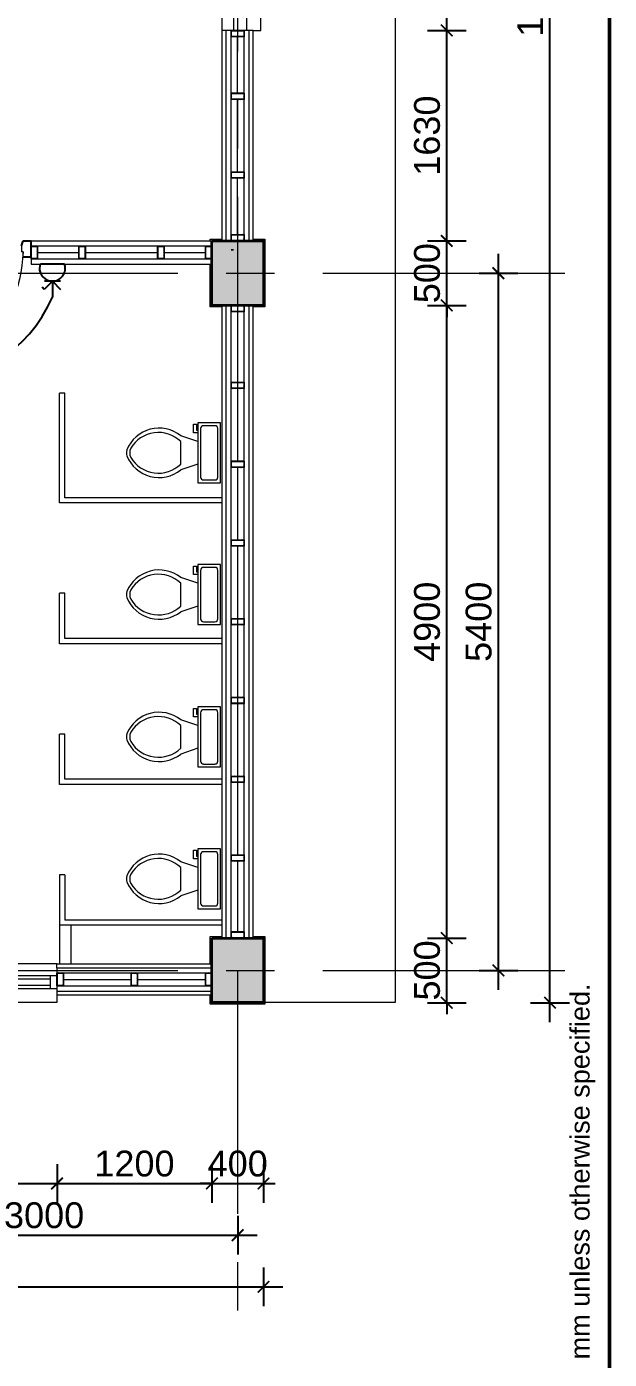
# Model space of a CAD drawing. Header units: inches. Extents: x 527934 to 2134587, y -408734 to 227304.
# Drawn here: x 1431427 to 1435942, y -162917 to -152596 of the extents above; entities that cross this region are included whole.
import ezdxf

# ---------------------------------------------------------------- set-up
doc = ezdxf.new("R2010")
doc.units = ezdxf.units.IN
doc.header["$MEASUREMENT"] = 0
doc.linetypes.add('CENTER', pattern=[2, 1.25, -0.25, 0.25, -0.25])
for name, color, linetype, lineweight in [('2 POWER TEL COMP', 3, 'Continuous', 25), ('6 LIGHT PT WIRING', 3, 'Continuous', 25), ('centre line', 1, 'CENTER', 9), ('dim', 253, 'Continuous', 9), ('door', 77, 'Continuous', 13), ('furniture', 253, 'Continuous', 5), ('hatch', 250, 'Continuous', 5), ('hatch - general', 252, 'Continuous', 5), ('hatch 2', 251, 'Continuous', 5), ('metal', 40, 'Continuous', 18), ('partition wall', 5, 'Continuous', 20), ('partition wall-brick', 40, 'Continuous', 20), ('plaster line', 253, 'Continuous', 5), ('plinth', 5, 'Continuous', 9), ('sill', 253, 'Continuous', 13), ('TITLE THICK', 7, 'Continuous', 50), ('TITLE THIN', 7, 'Continuous', 25), ('wall - brick', 30, 'Continuous', 35), ('window', 1, 'Continuous', 15)]:
    doc.layers.add(name, color=color, linetype=linetype, lineweight=lineweight)
doc.styles.add('ATTR', font='romans.shx', dxfattribs={"width": 0.8, "height": 1.2})
doc.styles.get("Standard").update_dxf_attribs({"font": 'arial.ttf'})
doc.styles.add('style1', font='arial.ttf')
doc.linetypes.add('BATTING', pattern='A,0.0001,-0.1,[134,ltypeshp.shx,S=0.1,R=0,X=-0.1,Y=0],-0.2,[134,ltypeshp.shx,S=0.1,R=180,X=0.1,Y=0],-0.1', length=0.4001)
doc.dimstyles.new('dim 100', dxfattribs={"dimtxt": 200, "dimasz": 90, "dimexe": 150, "dimexo": 150, "dimgap": 50, "dimtad": 1, "dimdec": 0, "dimzin": 0, "dimdsep": 46, "dimtxsty": 'Standard', "dimblk": 'ARCHTICK', "dimcen": 100, "dimdle": 150, "dimazin": 0, "dimtfac": 1, "dimtdec": 0, "dimtix": 1, "dimtmove": 2, "dimatfit": 3, "dimfxl": 150, "dimfxlon": 1, "dimtolj": 1, "dimtzin": 0, "dimarcsym": 0})

# ---------------------------------------------------------------- blocks, each defined once
blk = doc.blocks.new('Tank Toilet 3 PV')
for p, q in [((9.5, -6), (9.5, -2)), ((-10, -8.5), (-8, -8.5)), ((-10, -9.5), (-10, -8.5)), ((-8, -8.5), (-8, -8)), ((-7, -8), (-7, -9.5)), ((-4, -8), (-6, -14)), ((4, -8), (6, -14)), ((-7, -9.5), (-10, -9.5)), ((4, -14), (-4, -14))]:
    blk.add_line(p, q)
blk.add_lwpolyline([(10.5, -8), (10.5, 0), (-10.5, 0), (-10.5, -8)], close=True)
for points in [[(-9.5, -2), (-9.5, -6)], [(8.5, -1), (-8.5, -1)], [(-8.5, -7), (8.5, -7)]]:
    blk.add_lwpolyline(points)
for centre, radius, start, end in [((-8.62, -1.88), 0.884, 81.8699, 188.1301), ((8.62, -1.88), 0.884, 351.8699, 98.1301), ((-8.62, -6.12), 0.884, 171.8699, 278.1301), ((8.62, -6.12), 0.884, 261.8699, 8.1301), ((3.52, -21.58), 12.17, 141.4691, 247.9714), ((4.2, -21.82), 11.33, 136.3677, 238.9468), ((-3.52, -21.58), 12.17, 292.0284, 38.5307), ((-4.2, -21.82), 11.33, 301.053, 43.6321), ((0, -27.88), 4, 245.7318, 294.2682), ((0, -29), 4, 254.8605, 285.1395)]:
    blk.add_arc(centre, radius, start, end)
at = {"style": 'ATTR', "width": 0.8, "flags": 9}
blk.add_attdef('ESTCODE', (0, 0), '', height=0.000000846, dxfattribs=at)
blk = doc.blocks.new('_ArchTick')
at = {"color": 0, "linetype": 'ByBlock', "const_width": 0.15}
blk.add_lwpolyline([(-0.5, -0.5), (0.5, 0.5)], dxfattribs=at)
blk = doc.blocks.new('*D2975')
at = {"layer": 'Defpoints', "color": 0, "ltscale": 400}
for p in [(1401862, -160155), (1433262, -160155), (1433262, -162355)]:
    blk.add_point(p, dxfattribs=at)
at = {"layer": 'dim', "color": 0, "lineweight": -2, "ltscale": 400}
for p, q in [((1401862, -162205), (1401862, -162505)), ((1433262, -162205), (1433262, -162505)), ((1401712, -162355), (1433412, -162355))]:
    blk.add_line(p, q, dxfattribs=at)
at = {"layer": 'dim', "color": 0, "lineweight": -2, "ltscale": 400, "xscale": 90, "yscale": 90, "zscale": 90, "rotation": 180}
blk.add_blockref('_ArchTick', (1401862, -162355), dxfattribs=at)
at = {"layer": 'dim', "color": 0, "lineweight": -2, "ltscale": 400, "xscale": 90, "yscale": 90, "zscale": 90}
blk.add_blockref('_ArchTick', (1433262, -162355), dxfattribs=at)
at = {"layer": 'dim', "color": 0, "ltscale": 400, "insert": (1417562, -162202), "char_height": 200, "attachment_point": 5}
blk.add_mtext('\\A1;31400', dxfattribs=at)
blk = doc.blocks.new('*D2984')
at = {"layer": 'Defpoints', "color": 0, "ltscale": 400}
for p in [(1430062, -160155), (1433062, -160155), (1433062, -161955)]:
    blk.add_point(p, dxfattribs=at)
at = {"layer": 'dim', "color": 0, "lineweight": -2, "ltscale": 400}
for p, q in [((1430062, -161805), (1430062, -162105)), ((1433062, -161805), (1433062, -162105)), ((1429912, -161955), (1433212, -161955))]:
    blk.add_line(p, q, dxfattribs=at)
at = {"layer": 'dim', "color": 0, "lineweight": -2, "ltscale": 400, "xscale": 90, "yscale": 90, "zscale": 90, "rotation": 180}
blk.add_blockref('_ArchTick', (1430062, -161955), dxfattribs=at)
at = {"layer": 'dim', "color": 0, "lineweight": -2, "ltscale": 400, "xscale": 90, "yscale": 90, "zscale": 90}
blk.add_blockref('_ArchTick', (1433062, -161955), dxfattribs=at)
at = {"layer": 'dim', "color": 0, "ltscale": 400, "insert": (1431562, -161802), "char_height": 200, "attachment_point": 5}
blk.add_mtext('\\A1;3000', dxfattribs=at)
blk = doc.blocks.new('*D3005')
at = {"layer": 'Defpoints', "color": 0, "ltscale": 400}
for p in [(1432862, -160155), (1433262, -160155), (1433262, -161555)]:
    blk.add_point(p, dxfattribs=at)
at = {"layer": 'dim', "color": 0, "lineweight": -2, "ltscale": 400}
for p, q in [((1432862, -161405), (1432862, -161705)), ((1433262, -161405), (1433262, -161705)), ((1432862, -161555), (1432772, -161555)), ((1432862, -161555), (1433262, -161555)), ((1433262, -161555), (1433352, -161555))]:
    blk.add_line(p, q, dxfattribs=at)
at = {"layer": 'dim', "color": 0, "lineweight": -2, "ltscale": 400, "xscale": 90, "yscale": 90, "zscale": 90}
blk.add_blockref('_ArchTick', (1432862, -161555), dxfattribs=at)
at = {"layer": 'dim', "color": 0, "lineweight": -2, "ltscale": 400, "xscale": 90, "yscale": 90, "zscale": 90, "rotation": 180}
blk.add_blockref('_ArchTick', (1433262, -161555), dxfattribs=at)
at = {"layer": 'dim', "color": 0, "ltscale": 400, "insert": (1433062, -161402), "char_height": 200, "attachment_point": 5}
blk.add_mtext('\\A1;400', dxfattribs=at)
blk = doc.blocks.new('*D2318')
at = {"layer": 'Defpoints', "color": 0, "ltscale": 400}
for p in [(1433262, -144415), (1435482, -144415), (1433262, -160155)]:
    blk.add_point(p, dxfattribs=at)
at = {"layer": 'dim', "color": 0, "lineweight": -2, "ltscale": 400}
for p, q in [((1435482, -160305), (1435482, -144265)), ((1435332, -144415), (1435632, -144415)), ((1435332, -160155), (1435632, -160155))]:
    blk.add_line(p, q, dxfattribs=at)
at = {"layer": 'dim', "color": 0, "lineweight": -2, "ltscale": 400, "xscale": 90, "yscale": 90, "zscale": 90}
for p, rotation in [((1435482, -144415), 90), ((1435482, -160155), 270)]:
    blk.add_blockref('_ArchTick', p, dxfattribs=dict(at, rotation=rotation))
at = {"layer": 'dim', "color": 0, "ltscale": 400, "insert": (1435330, -152285), "char_height": 200, "attachment_point": 5, "rotation": 90}
blk.add_mtext('\\A1;15740', dxfattribs=at)
blk = doc.blocks.new('*D3029')
at = {"layer": 'Defpoints', "color": 0, "ltscale": 400}
for p in [(1433262, -154505), (1435082, -154505), (1433262, -159905)]:
    blk.add_point(p, dxfattribs=at)
at = {"layer": 'dim', "color": 0, "lineweight": -2, "ltscale": 400}
for p, q in [((1435082, -160055), (1435082, -154355)), ((1434932, -154505), (1435232, -154505)), ((1434932, -159905), (1435232, -159905))]:
    blk.add_line(p, q, dxfattribs=at)
at = {"layer": 'dim', "color": 0, "lineweight": -2, "ltscale": 400, "xscale": 90, "yscale": 90, "zscale": 90}
for p, rotation in [((1435082, -154505), 90), ((1435082, -159905), 270)]:
    blk.add_blockref('_ArchTick', p, dxfattribs=dict(at, rotation=rotation))
at = {"layer": 'dim', "color": 0, "ltscale": 400, "insert": (1434930, -157205), "char_height": 200, "attachment_point": 5, "rotation": 90}
blk.add_mtext('\\A1;5400', dxfattribs=at)
blk = doc.blocks.new('*D3031')
at = {"layer": 'Defpoints', "color": 0, "ltscale": 400}
for p in [(1433262, -159655), (1434682, -159655), (1433262, -160155)]:
    blk.add_point(p, dxfattribs=at)
at = {"layer": 'dim', "color": 0, "lineweight": -2, "ltscale": 400}
for p, q in [((1434532, -159655), (1434832, -159655)), ((1434682, -159655), (1434682, -159565)), ((1434682, -160155), (1434682, -159655)), ((1434532, -160155), (1434832, -160155)), ((1434682, -160155), (1434682, -160245))]:
    blk.add_line(p, q, dxfattribs=at)
at = {"layer": 'dim', "color": 0, "lineweight": -2, "ltscale": 400, "xscale": 90, "yscale": 90, "zscale": 90}
for p, rotation in [((1434682, -159655), 270), ((1434682, -160155), 90)]:
    blk.add_blockref('_ArchTick', p, dxfattribs=dict(at, rotation=rotation))
at = {"layer": 'dim', "color": 0, "ltscale": 400, "insert": (1434530, -159905), "char_height": 200, "attachment_point": 5, "rotation": 90}
blk.add_mtext('\\A1;500', dxfattribs=at)
blk = doc.blocks.new('*D3032')
at = {"layer": 'Defpoints', "color": 0, "ltscale": 400}
for p in [(1433262, -154755), (1434682, -154755), (1433262, -159655)]:
    blk.add_point(p, dxfattribs=at)
at = {"layer": 'dim', "color": 0, "lineweight": -2, "ltscale": 400}
for p, q in [((1434682, -159805), (1434682, -154605)), ((1434532, -154755), (1434832, -154755)), ((1434532, -159655), (1434832, -159655))]:
    blk.add_line(p, q, dxfattribs=at)
at = {"layer": 'dim', "color": 0, "lineweight": -2, "ltscale": 400, "xscale": 90, "yscale": 90, "zscale": 90}
for p, rotation in [((1434682, -154755), 90), ((1434682, -159655), 270)]:
    blk.add_blockref('_ArchTick', p, dxfattribs=dict(at, rotation=rotation))
at = {"layer": 'dim', "color": 0, "ltscale": 400, "insert": (1434530, -157205), "char_height": 200, "attachment_point": 5, "rotation": 90}
blk.add_mtext('\\A1;4900', dxfattribs=at)
blk = doc.blocks.new('*D3033')
at = {"layer": 'Defpoints', "color": 0, "ltscale": 400}
for p in [(1433262, -154255), (1434682, -154255), (1433262, -154755)]:
    blk.add_point(p, dxfattribs=at)
at = {"layer": 'dim', "color": 0, "lineweight": -2, "ltscale": 400}
for p, q in [((1434682, -154255), (1434682, -154165)), ((1434532, -154255), (1434832, -154255)), ((1434682, -154755), (1434682, -154255)), ((1434532, -154755), (1434832, -154755)), ((1434682, -154755), (1434682, -154845))]:
    blk.add_line(p, q, dxfattribs=at)
at = {"layer": 'dim', "color": 0, "lineweight": -2, "ltscale": 400, "xscale": 90, "yscale": 90, "zscale": 90}
for p, rotation in [((1434682, -154255), 270), ((1434682, -154755), 90)]:
    blk.add_blockref('_ArchTick', p, dxfattribs=dict(at, rotation=rotation))
at = {"layer": 'dim', "color": 0, "ltscale": 400, "insert": (1434530, -154505), "char_height": 200, "attachment_point": 5, "rotation": 90}
blk.add_mtext('\\A1;500', dxfattribs=at)
blk = doc.blocks.new('*D3034')
at = {"layer": 'Defpoints', "color": 0, "ltscale": 400}
for p in [(1433182, -152625), (1434682, -152625), (1433262, -154255)]:
    blk.add_point(p, dxfattribs=at)
at = {"layer": 'dim', "color": 0, "lineweight": -2, "ltscale": 400}
for p, q in [((1434682, -154405), (1434682, -152475)), ((1434532, -152625), (1434832, -152625)), ((1434532, -154255), (1434832, -154255))]:
    blk.add_line(p, q, dxfattribs=at)
at = {"layer": 'dim', "color": 0, "lineweight": -2, "ltscale": 400, "xscale": 90, "yscale": 90, "zscale": 90}
for p, rotation in [((1434682, -152625), 90), ((1434682, -154255), 270)]:
    blk.add_blockref('_ArchTick', p, dxfattribs=dict(at, rotation=rotation))
at = {"layer": 'dim', "color": 0, "ltscale": 400, "insert": (1434530, -153440), "char_height": 200, "attachment_point": 5, "rotation": 90}
blk.add_mtext('\\A1;1630', dxfattribs=at)
blk = doc.blocks.new('*D3035')
at = {"layer": 'Defpoints', "color": 0, "ltscale": 400}
for p in [(1433262, -150315), (1434682, -150315), (1433182, -152625)]:
    blk.add_point(p, dxfattribs=at)
at = {"layer": 'dim', "color": 0, "lineweight": -2, "ltscale": 400}
for p, q in [((1434682, -152775), (1434682, -150165)), ((1434532, -150315), (1434832, -150315)), ((1434532, -152625), (1434832, -152625))]:
    blk.add_line(p, q, dxfattribs=at)
at = {"layer": 'dim', "color": 0, "lineweight": -2, "ltscale": 400, "xscale": 90, "yscale": 90, "zscale": 90}
for p, rotation in [((1434682, -150315), 90), ((1434682, -152625), 270)]:
    blk.add_blockref('_ArchTick', p, dxfattribs=dict(at, rotation=rotation))
at = {"layer": 'dim', "color": 0, "ltscale": 400, "insert": (1434530, -151470), "char_height": 200, "attachment_point": 5, "rotation": 90}
blk.add_mtext('\\A1;2310', dxfattribs=at)
blk = doc.blocks.new('door 1')
at = {"layer": 'door', "lineweight": 25}
for p, q in [((1761262.3, -142071.5), (1761366.5, -142071.5)), ((1761262.3, -142124), (1761262.3, -142071.5)), ((1761366.5, -142124), (1761366.5, -142071.5)), ((1761333.2, -142134), (1761366.5, -142124)), ((1761262.3, -143019), (1761262.3, -143071.5)), ((1761295.7, -142989.8), (1761295.7, -143019)), ((1761333.2, -143009), (1761366.5, -143019)), ((1761366.5, -143019), (1761366.5, -143071.5)), ((1761262.3, -143071.5), (1761366.5, -143071.5))]:
    blk.add_line(p, q, dxfattribs=at)
at = {"layer": 'door'}
for p, q in [((1761262.3, -142124), (1761295.7, -142124)), ((1761295.7, -142124), (1761295.7, -142134)), ((1761333.2, -142134), (1761295.7, -142134)), ((1761295.7, -143019), (1760434.6, -143019)), ((1761295.7, -142989.8), (1760434.8, -142989.8)), ((1761333.2, -143009), (1761295.7, -143009))]:
    blk.add_line(p, q, dxfattribs=at)
blk.add_arc((1761319.9, -143009), 885.3, 91.56718, 180.64961, dxfattribs=at)
blk = doc.blocks.new('2X4')
at = {"layer": 'hatch 2'}
h = blk.add_hatch(dxfattribs=at)
h.set_pattern_fill('ANSI31', color=256, scale=20)
h.set_pattern_definition([(45, (0, 0), (-1.767766953, 1.767766953), [])])
h.paths.add_polyline_path([(5938822, -146997), (5938776, -146997, 0.414214), (5938774, -146999), (5938774, -147047), (5938777, -147047), (5938777, -147000), (5938821, -147000), (5938821, -147047), (5938824, -147047), (5938824, -146999, 0.414214)])
h.paths.add_polyline_path([(5938777, -147047), (5938774, -147047), (5938774, -147095, 0.414214), (5938776, -147097), (5938822, -147097, 0.414218), (5938824, -147095), (5938824, -147047), (5938821, -147047), (5938821, -147094), (5938777, -147094)])
at = {"layer": 'metal'}
blk.add_lwpolyline([(5938776, -147097), (5938822, -147097, 0.414214), (5938824, -147095), (5938824, -146999, 0.414214), (5938822, -146997), (5938776, -146997, 0.414214), (5938774, -146999), (5938774, -147095, 0.414214)], format="xyb", close=True, dxfattribs=at)
blk.add_lwpolyline([(5938777, -147094), (5938821, -147094), (5938821, -147000), (5938777, -147000)], close=True, dxfattribs=at)
blk = doc.blocks.new('*D3092')
at = {"layer": 'Defpoints', "color": 0, "ltscale": 400}
for p in [(1430262, -160155), (1431662, -160155), (1431662, -161555)]:
    blk.add_point(p, dxfattribs=at)
at = {"layer": 'dim', "color": 0, "lineweight": -2, "ltscale": 400}
for p, q in [((1430262, -161405), (1430262, -161705)), ((1431662, -161405), (1431662, -161705)), ((1430112, -161555), (1431812, -161555))]:
    blk.add_line(p, q, dxfattribs=at)
at = {"layer": 'dim', "color": 0, "lineweight": -2, "ltscale": 400, "xscale": 90, "yscale": 90, "zscale": 90, "rotation": 180}
blk.add_blockref('_ArchTick', (1430262, -161555), dxfattribs=at)
at = {"layer": 'dim', "color": 0, "lineweight": -2, "ltscale": 400, "xscale": 90, "yscale": 90, "zscale": 90}
blk.add_blockref('_ArchTick', (1431662, -161555), dxfattribs=at)
at = {"layer": 'dim', "color": 0, "ltscale": 400, "insert": (1430962, -161402), "char_height": 200, "attachment_point": 5}
blk.add_mtext('\\A1;1400', dxfattribs=at)
blk = doc.blocks.new('*D3093')
at = {"layer": 'Defpoints', "color": 0, "ltscale": 400}
for p in [(1431662, -160155), (1432862, -160155), (1432862, -161555)]:
    blk.add_point(p, dxfattribs=at)
at = {"layer": 'dim', "color": 0, "lineweight": -2, "ltscale": 400}
for p, q in [((1431662, -161405), (1431662, -161705)), ((1432862, -161405), (1432862, -161705)), ((1431512, -161555), (1433012, -161555))]:
    blk.add_line(p, q, dxfattribs=at)
at = {"layer": 'dim', "color": 0, "lineweight": -2, "ltscale": 400, "xscale": 90, "yscale": 90, "zscale": 90, "rotation": 180}
blk.add_blockref('_ArchTick', (1431662, -161555), dxfattribs=at)
at = {"layer": 'dim', "color": 0, "lineweight": -2, "ltscale": 400, "xscale": 90, "yscale": 90, "zscale": 90}
blk.add_blockref('_ArchTick', (1432862, -161555), dxfattribs=at)
at = {"layer": 'dim', "color": 0, "ltscale": 400, "insert": (1432262, -161402), "char_height": 200, "attachment_point": 5}
blk.add_mtext('\\A1;1200', dxfattribs=at)
blk = doc.blocks.new('15 amp socket')
at = {"color": 3, "lineweight": 25}
for p, q in [((593022, 179162), (593022, 179286)), ((593022, 179162), (592958, 179225)), ((593022, 179162), (593085, 179225)), ((593085, 179225), (593102, 179208)), ((592960, 179162), (593084, 179162)), ((592928, 179029), (593115, 179029))]:
    blk.add_line(p, q, dxfattribs=at)
blk.add_arc((593022, 179062), 99.5, 340.3538, 199.6462, dxfattribs=at)

msp = doc.modelspace()

# ---------------------------------------------------------------- hatches: boundary and pattern name
at = {"layer": 'hatch - general'}
h = msp.add_hatch(dxfattribs=at)
h.set_pattern_fill('AR-CONC', color=256, scale=15)
h.set_pattern_definition([(50, (-719819.97, -60048.64), (107.5890274, -9.4128202), [11.25, -123.75]), (355, (-719819.97, -60048.64), (-20.8127, 112.82882), [9, -99]), (100.4514445, (-719811, -60049.42), (86.776327, 103.4159986), [9.561029, -105.171317]), (46.1842, (-719819.97, -60018.64), (160.0862, -24.827892), [16.875, -185.625]), (96.6356355, (-719806.63, -60020.7), (140.199292, 146.11779), [14.341551, -157.757064]), (351.184164, (-719819.97, -60018.64), (140.199292, 146.11779), [13.5, -148.5]), (21, (-719804.97, -60026.14), (89.5360578, -60.3928336), [11.25, -123.75]), (326, (-719804.97, -60026.14), (36.4973, 108.772507), [9, -99]), (71.451445, (-719797.5, -60031.17), (126.0333565, 48.379673), [9.5610285, -105.171317]), (37.5, (-719819.966, -60048.636), (1.8239783, 49.9340781), [0, -97.8, 0, -100.5, 0, -99.375]), (7.5, (-719819.966, -60048.636), (39.4604306, 59.1617568), [0, -57.3, 0, -95.55, 0, -37.875]), (327.5, (-719853.416, -60048.636), (80.0733654, -3.38323076), [0, -37.5, 0, -117, 0, -155.25]), (317.5, (-719868.416, -60048.636), (87.4779254, 15.0157473), [0, -48.75, 0, -77.7, 0, -110.25])])
h.paths.add_polyline_path([(1402061.7, -159654.6), (1401861.7, -159654.6), (1401861.7, -159904.6), (1402061.7, -159904.6)])
h.paths.add_polyline_path([(1402261.7, -159654.6), (1402061.7, -159654.6), (1402061.7, -159904.6), (1402261.7, -159904.6)])
h.paths.add_polyline_path([(1402261.7, -159904.6), (1402061.7, -159904.6), (1402061.7, -160154.6), (1402261.7, -160154.6)])
h.paths.add_polyline_path([(1402061.7, -159904.6), (1401861.7, -159904.6), (1401861.7, -160154.6), (1402061.7, -160154.6)])
h.paths.add_polyline_path([(1405061.7, -159654.6), (1404861.7, -159654.6), (1404861.7, -159904.6), (1405061.7, -159904.6)])
h.paths.add_polyline_path([(1405261.7, -159654.6), (1405061.7, -159654.6), (1405061.7, -159904.6), (1405261.7, -159904.6)])
h.paths.add_polyline_path([(1405261.7, -159904.6), (1405061.7, -159904.6), (1405061.7, -160154.6), (1405261.7, -160154.6)])
h.paths.add_polyline_path([(1405061.7, -159904.6), (1404861.7, -159904.6), (1404861.7, -160154.6), (1405061.7, -160154.6)])
h.paths.add_polyline_path([(1408061.7, -159654.6), (1407861.7, -159654.6), (1407861.7, -159904.6), (1408061.7, -159904.6)])
h.paths.add_polyline_path([(1408261.7, -159654.6), (1408061.7, -159654.6), (1408061.7, -159904.6), (1408261.7, -159904.6)])
h.paths.add_polyline_path([(1408261.7, -159904.6), (1408061.7, -159904.6), (1408061.7, -160154.6), (1408261.7, -160154.6)])
h.paths.add_polyline_path([(1408061.7, -159904.6), (1407861.7, -159904.6), (1407861.7, -160154.6), (1408061.7, -160154.6)])
h.paths.add_polyline_path([(1411061.7, -159904.6), (1410861.7, -159904.6), (1410861.7, -160154.6), (1411061.7, -160154.6)])
h.paths.add_polyline_path([(1411261.7, -159904.6), (1411061.7, -159904.6), (1411061.7, -160154.6), (1411261.7, -160154.6)])
h.paths.add_polyline_path([(1411261.7, -159654.6), (1411061.7, -159654.6), (1411061.7, -159904.6), (1411261.7, -159904.6)])
h.paths.add_polyline_path([(1411061.7, -159654.6), (1410861.7, -159654.6), (1410861.7, -159904.6), (1411061.7, -159904.6)])
h.paths.add_polyline_path([(1414261.7, -159904.6), (1414061.7, -159904.6), (1414061.7, -160154.6), (1414261.7, -160154.6)])
h.paths.add_polyline_path([(1414061.7, -159904.6), (1413861.7, -159904.6), (1413861.7, -160154.6), (1414061.7, -160154.6)])
h.paths.add_polyline_path([(1414261.7, -159654.6), (1414061.7, -159654.6), (1414061.7, -159904.6), (1414261.7, -159904.6)])
h.paths.add_polyline_path([(1414061.7, -159654.6), (1413861.7, -159654.6), (1413861.7, -159904.6), (1414061.7, -159904.6)])
h.paths.add_polyline_path([(1417261.7, -159904.6), (1417061.7, -159904.6), (1417061.7, -160154.6), (1417261.7, -160154.6)])
h.paths.add_polyline_path([(1417261.7, -159654.6), (1417061.7, -159654.6), (1417061.7, -159904.6), (1417261.7, -159904.6)])
h.paths.add_polyline_path([(1417061.7, -159654.6), (1416861.7, -159654.6), (1416861.7, -159904.6), (1417061.7, -159904.6)])
h.paths.add_polyline_path([(1417061.7, -159904.6), (1416861.7, -159904.6), (1416861.7, -160154.6), (1417061.7, -160154.6)])
h.paths.add_polyline_path([(1420061.7, -159904.6), (1419861.7, -159904.6), (1419861.7, -160154.6), (1420061.7, -160154.6)])
h.paths.add_polyline_path([(1420061.7, -159654.6), (1419861.7, -159654.6), (1419861.7, -159904.6), (1420061.7, -159904.6)])
h.paths.add_polyline_path([(1420261.7, -159654.6), (1420061.7, -159654.6), (1420061.7, -159904.6), (1420261.7, -159904.6)])
h.paths.add_polyline_path([(1420261.7, -159904.6), (1420061.7, -159904.6), (1420061.7, -160154.6), (1420261.7, -160154.6)])
h.paths.add_polyline_path([(1423061.7, -159654.6), (1422861.7, -159654.6), (1422861.7, -159904.6), (1423061.7, -159904.6)])
h.paths.add_polyline_path([(1423261.7, -159654.6), (1423061.7, -159654.6), (1423061.7, -159904.6), (1423261.7, -159904.6)])
h.paths.add_polyline_path([(1423261.7, -159904.6), (1423061.7, -159904.6), (1423061.7, -160154.6), (1423261.7, -160154.6)])
h.paths.add_polyline_path([(1423061.7, -159904.6), (1422861.7, -159904.6), (1422861.7, -160154.6), (1423061.7, -160154.6)])
h.paths.add_polyline_path([(1427261.7, -159904.6), (1427061.7, -159904.6), (1427061.7, -160154.6), (1427261.7, -160154.6)])
h.paths.add_polyline_path([(1427261.7, -159654.6), (1427061.7, -159654.6), (1427061.7, -159904.6), (1427261.7, -159904.6)])
h.paths.add_polyline_path([(1427061.7, -159654.6), (1426861.7, -159654.6), (1426861.7, -159904.6), (1427061.7, -159904.6)])
h.paths.add_polyline_path([(1427061.7, -159904.6), (1426861.7, -159904.6), (1426861.7, -160154.6), (1427061.7, -160154.6)])
h.paths.add_polyline_path([(1430261.7, -159904.6), (1430061.7, -159904.6), (1430061.7, -160154.6), (1430261.7, -160154.6)])
h.paths.add_polyline_path([(1430261.7, -159654.6), (1430061.7, -159654.6), (1430061.7, -159904.6), (1430261.7, -159904.6)])
h.paths.add_polyline_path([(1430061.7, -159654.6), (1429861.7, -159654.6), (1429861.7, -159904.6), (1430061.7, -159904.6)])
h.paths.add_polyline_path([(1430061.7, -159904.6), (1429861.7, -159904.6), (1429861.7, -160154.6), (1430061.7, -160154.6)])
h.paths.add_polyline_path([(1433261.7, -159904.6), (1433061.7, -159904.6), (1433061.7, -160154.6), (1433261.7, -160154.6)])
h.paths.add_polyline_path([(1433261.7, -159654.6), (1433061.7, -159654.6), (1433061.7, -159904.6), (1433261.7, -159904.6)])
h.paths.add_polyline_path([(1433061.7, -159654.6), (1432861.7, -159654.6), (1432861.7, -159904.6), (1433061.7, -159904.6)])
h.paths.add_polyline_path([(1433061.7, -159904.6), (1432861.7, -159904.6), (1432861.7, -160154.6), (1433061.7, -160154.6)])
h.paths.add_polyline_path([(1433261.7, -154254.6), (1433061.7, -154254.6), (1433061.7, -154504.6), (1433261.7, -154504.6)])
h.paths.add_polyline_path([(1433261.7, -154504.6), (1433061.7, -154504.6), (1433061.7, -154754.6), (1433261.7, -154754.6)])
h.paths.add_polyline_path([(1433061.7, -154504.6), (1432861.7, -154504.6), (1432861.7, -154754.6), (1433061.7, -154754.6)])
h.paths.add_polyline_path([(1433061.7, -154254.6), (1432861.7, -154254.6), (1432861.7, -154504.6), (1433061.7, -154504.6)])
h.paths.add_polyline_path([(1430061.7, -154254.6), (1429861.7, -154254.6), (1429861.7, -154504.6), (1430061.7, -154504.6)])
h.paths.add_polyline_path([(1430061.7, -154504.6), (1429861.7, -154504.6), (1429861.7, -154754.6), (1430061.7, -154754.6)])
h.paths.add_polyline_path([(1430261.7, -154254.6), (1430061.7, -154254.6), (1430061.7, -154504.6), (1430261.7, -154504.6)])
h.paths.add_polyline_path([(1430261.7, -154504.6), (1430061.7, -154504.6), (1430061.7, -154754.6), (1430261.7, -154754.6)])
h.paths.add_polyline_path([(1427061.7, -154254.6), (1426861.7, -154254.6), (1426861.7, -154504.6), (1427061.7, -154504.6)])
h.paths.add_polyline_path([(1427261.7, -154254.6), (1427061.7, -154254.6), (1427061.7, -154504.6), (1427261.7, -154504.6)])
h.paths.add_polyline_path([(1427261.7, -154504.6), (1427061.7, -154504.6), (1427061.7, -154754.6), (1427261.7, -154754.6)])
h.paths.add_polyline_path([(1427061.7, -154504.6), (1426861.7, -154504.6), (1426861.7, -154754.6), (1427061.7, -154754.6)])
h.paths.add_polyline_path([(1423061.7, -154254.6), (1422861.7, -154254.6), (1422861.7, -154504.6), (1423061.7, -154504.6)])
h.paths.add_polyline_path([(1423261.7, -154254.6), (1423061.7, -154254.6), (1423061.7, -154504.6), (1423261.7, -154504.6)])
h.paths.add_polyline_path([(1423261.7, -154504.6), (1423061.7, -154504.6), (1423061.7, -154754.6), (1423261.7, -154754.6)])
h.paths.add_polyline_path([(1423061.7, -154504.6), (1422861.7, -154504.6), (1422861.7, -154754.6), (1423061.7, -154754.6)])
h.paths.add_polyline_path([(1420261.7, -154254.6), (1420061.7, -154254.6), (1420061.7, -154504.6), (1420261.7, -154504.6)])
h.paths.add_polyline_path([(1420061.7, -154254.6), (1419861.7, -154254.6), (1419861.7, -154504.6), (1420061.7, -154504.6)])
h.paths.add_polyline_path([(1420061.7, -154504.6), (1419861.7, -154504.6), (1419861.7, -154754.6), (1420061.7, -154754.6)])
h.paths.add_polyline_path([(1420261.7, -154504.6), (1420061.7, -154504.6), (1420061.7, -154754.6), (1420261.7, -154754.6)])
h.paths.add_polyline_path([(1417711, -148001.9), (1419631.2, -148001.9), (1419631.2, -146878.3), (1417711, -146878.3)], flags=9)
h.paths.add_polyline_path([(1413952.3, -148001.9), (1415894.5, -148001.9), (1415894.5, -146878.3), (1413952.3, -146878.3)], flags=9)
h.paths.add_polyline_path([(1409376.8, -148001.9), (1411366.8, -148001.9), (1411366.8, -146878.3), (1409376.8, -146878.3)], flags=9)
h.paths.add_polyline_path([(1403570.3, -147998), (1405793.6, -147998), (1405793.6, -146874.4), (1403570.3, -146874.4)], flags=9)
h.paths.add_polyline_path([(1403329.1, -146164.3), (1403330.6, -146164.3), (1403330.6, -146163.5), (1403329.1, -146163.5)], flags=9)
h.paths.add_polyline_path([(1402851.6, -146533.8), (1402853.1, -146533.8), (1402853.1, -146533), (1402851.6, -146533)], flags=9)

# ---------------------------------------------------------------- linework, layer by layer
at = {"layer": '6 LIGHT PT WIRING', "ltscale": 400}
msp.add_arc((1430633.6, -154262.9), 1081.6, 195.70336, 336.62881, dxfattribs=at)
at = {"layer": 'centre line', "ltscale": 1500}
for p, q in [((1433061.7, -141914.5), (1433061.7, -162754.6)), ((1433061.7, -141914.6), (1433061.7, -162754.6)), ((1397722, -154504.6), (1435881.7, -154504.6)), ((1397722, -159904.6), (1435881.7, -159904.6))]:
    msp.add_line(p, q, dxfattribs=at)
at = {"layer": 'hatch', "linetype": 'BATTING', "ltscale": 80}
for p, q in [((1433061.7, -153109.6), (1433061.7, -152674.6)), ((1433061.7, -153719.6), (1433061.7, -153159.6)), ((1433061.7, -154204.6), (1433061.7, -153769.6)), ((1431511.7, -154344.6), (1431831.7, -154344.6)), ((1431881.7, -154344.6), (1432441.7, -154344.6)), ((1432491.7, -154344.6), (1432811.7, -154344.6)), ((1433061.7, -154804.6), (1433061.7, -155349.6)), ((1433061.7, -155399.6), (1433061.7, -155959.6)), ((1433061.7, -156009.6), (1433061.7, -156569.6)), ((1433061.7, -156619.6), (1433061.7, -157179.6)), ((1433061.7, -157229.6), (1433061.7, -157789.6)), ((1433061.7, -157839.6), (1433061.7, -158399.6)), ((1433061.7, -158449.6), (1433061.7, -159009.6)), ((1433061.7, -159059.6), (1433061.7, -159604.6)), ((1431711.7, -159974.6), (1432236.7, -159974.6)), ((1432286.7, -159974.6), (1432811.7, -159974.6))]:
    msp.add_line(p, q, dxfattribs=at)
at = {"layer": 'partition wall'}
for p, q in [((1434281.7, -144414.6), (1434281.7, -154504.6)), ((1432971.7, -154254.6), (1432971.7, -152624.6)), ((1433151.7, -152624.6), (1432971.7, -152624.6)), ((1433011.7, -154254.6), (1433011.7, -152624.6)), ((1433111.7, -154254.6), (1433111.7, -152624.6)), ((1433151.7, -154254.6), (1433151.7, -152624.6)), ((1431461.7, -154254.6), (1431461.7, -154434.6)), ((1431461.7, -154254.6), (1432861.7, -154254.6)), ((1431461.7, -154294.6), (1432861.7, -154294.6)), ((1431461.7, -154394.6), (1432861.7, -154394.6)), ((1431461.7, -154434.6), (1432861.7, -154434.6)), ((1432971.7, -159654.6), (1432971.7, -154754.6)), ((1433011.7, -159654.6), (1433011.7, -154754.6)), ((1433111.7, -159654.6), (1433111.7, -154754.6)), ((1433151.7, -159654.6), (1433151.7, -154754.6)), ((1431661.7, -159884.6), (1432861.7, -159884.6)), ((1431661.7, -159884.6), (1431661.7, -160064.6)), ((1431661.7, -159924.6), (1432861.7, -159924.6)), ((1431661.7, -160024.6), (1432861.7, -160024.6)), ((1431661.7, -160064.6), (1432861.7, -160064.6))]:
    msp.add_line(p, q, dxfattribs=at)
at = {"layer": 'partition wall-brick'}
for p, q in [((1431681.7, -156284.6), (1431681.7, -155434.6)), ((1431721.7, -156244.6), (1431721.7, -155434.6)), ((1431681.7, -157374.6), (1431681.7, -156984.6)), ((1431721.7, -157334.6), (1431721.7, -156984.6)), ((1431681.7, -158464.6), (1431681.7, -158074.6)), ((1431721.7, -158424.6), (1431721.7, -158074.6)), ((1431771.7, -159854.6), (1431771.7, -159554.6))]:
    msp.add_line(p, q, dxfattribs=at)
at = {"layer": 'partition wall-brick', "ltscale": 0.5}
for p, q in [((1431721.7, -155434.6), (1431681.7, -155434.6)), ((1432941.7, -156244.6), (1431721.7, -156244.6)), ((1432941.7, -156284.6), (1431681.7, -156284.6)), ((1431721.7, -156984.6), (1431681.7, -156984.6)), ((1432941.7, -157374.6), (1431681.7, -157374.6)), ((1432941.7, -157334.6), (1431721.7, -157334.6)), ((1431721.7, -158074.6), (1431681.7, -158074.6)), ((1432941.7, -158424.6), (1431721.7, -158424.6)), ((1432941.7, -158464.6), (1431681.7, -158464.6)), ((1431721.7, -159164.6), (1431681.7, -159164.6)), ((1431681.7, -159164.6), (1431681.7, -159554.6)), ((1431721.7, -159164.6), (1431721.7, -159514.6)), ((1432941.7, -159554.6), (1431681.7, -159554.6)), ((1431681.7, -159554.6), (1431681.7, -159854.6)), ((1432941.7, -159514.6), (1431721.7, -159514.6))]:
    msp.add_line(p, q, dxfattribs=at)
at = {"layer": 'plaster line', "ltscale": 400}
for points in [[(1432849.7, -154254.6), (1432849.7, -154242.6), (1432941.7, -154242.6)], [(1433181.7, -154242.6), (1433273.7, -154242.6), (1433273.7, -154766.6), (1433181.7, -154766.6)], [(1432941.7, -154766.6), (1432849.7, -154766.6), (1432849.7, -154434.6)], [(1433181.7, -159642.6), (1433273.7, -159642.6), (1433273.7, -160166.6), (1432849.7, -160166.6), (1432849.7, -160094.6)], [(1432849.7, -159854.6), (1432849.7, -159642.6), (1432941.7, -159642.6)]]:
    msp.add_lwpolyline(points, dxfattribs=at)
at = {"layer": 'plinth', "ltscale": 400}
for p, q in [((1434281.7, -153164.6), (1434281.7, -160154.6)), ((1434281.7, -160154.6), (1433273.7, -160154.6))]:
    msp.add_line(p, q, dxfattribs=at)
at = {"layer": 'sill', "ltscale": 400}
for p, q in [((1432941.7, -152624.6), (1432941.7, -150314.6)), ((1433241.7, -152624.6), (1433241.7, -150314.6)), ((1433181.7, -152624.6), (1433241.7, -152624.6))]:
    msp.add_line(p, q, dxfattribs=at)
at = {"layer": 'sill'}
for p, q in [((1432941.7, -154254.6), (1432941.7, -152624.6)), ((1432971.7, -152624.6), (1432941.7, -152624.6)), ((1433181.7, -152624.6), (1433151.7, -152624.6)), ((1433181.7, -154254.6), (1433181.7, -152624.6)), ((1432941.7, -159654.6), (1432941.7, -154754.6)), ((1433181.7, -159654.6), (1433181.7, -154754.6)), ((1431661.7, -159854.6), (1430261.7, -159854.6)), ((1431661.7, -159854.6), (1432861.7, -159854.6)), ((1431661.7, -159884.6), (1431661.7, -159854.6)), ((1431661.7, -160064.6), (1431661.7, -160154.6)), ((1431661.7, -160154.6), (1430261.7, -160154.6)), ((1431661.7, -160094.6), (1432861.7, -160094.6))]:
    msp.add_line(p, q, dxfattribs=at)
at = {"layer": 'TITLE THICK'}
msp.add_lwpolyline([(1396942.1, -140136), (1435942.1, -140136), (1435942.1, -167836), (1396942.1, -167836)], close=True, dxfattribs=at)
at = {"layer": 'wall - brick'}
msp.add_line((1433021.7, -154329.7), (1433021.7, -154319.7), dxfattribs=at)
for points in [[(1432861.7, -154254.6), (1433261.7, -154254.6), (1433261.7, -154754.6), (1432861.7, -154754.6)], [(1432861.7, -159654.6), (1433261.7, -159654.6), (1433261.7, -160154.6), (1432861.7, -160154.6)]]:
    msp.add_lwpolyline(points, close=True, dxfattribs=at)
at = {"layer": 'window', "ltscale": 400}
for p, q in [((1433031.7, -152624.6), (1433031.7, -150314.6)), ((1433131.7, -152624.6), (1433131.7, -150314.6)), ((1431611.7, -160044.6), (1431611.7, -159944.6))]:
    msp.add_line(p, q, dxfattribs=at)
at = {"layer": 'window'}
for p, q in [((1430261.7, -159944.6), (1431661.7, -159944.6)), ((1430311.7, -159969.6), (1431611.7, -159969.6)), ((1430261.7, -160044.6), (1431661.7, -160044.6)), ((1430311.7, -160019.6), (1431611.7, -160019.6))]:
    msp.add_line(p, q, dxfattribs=at)

# ---------------------------------------------------------------- block references
at = {"layer": '2 POWER TEL COMP', "rotation": 180}
msp.add_blockref('15 amp socket', (2024648.2, 24594.4), dxfattribs=at)
at = {"layer": 'furniture', "xscale": 22.09093047154602, "yscale": 22.09093047154602, "zscale": 22.09093047154987, "rotation": 270}
for p in [(1432929.6, -155896.5), (1432929.6, -156994.5), (1432929.6, -158096.5), (1432929.6, -159195.7)]:
    msp.add_blockref('Tank Toilet 3 PV', p, dxfattribs=at)
at = {"layer": 'hatch - general', "xscale": -1}
for p, rotation in [((1286014.8, 5786149.5), 90), ((1286014.8, 5785664.5), 90), ((1286014.8, 5785054.5), 90), ((-4507312.4, -301391.5), 180), ((-4506942.4, -301391.5), 180), ((-4506332.4, -301391.5), 180), ((-4505962.4, -301391.5), 180), ((1286014.8, 5784569.5), 90), ((1286014.8, 5784019.5), 90), ((1286014.8, 5783424.5), 90), ((1286014.8, 5782814.5), 90), ((1286014.8, 5782204.5), 90), ((1286014.8, 5781594.5), 90), ((1286014.8, 5780984.5), 90), ((1286014.8, 5780374.5), 90), ((1286014.8, 5779764.5), 90), ((1286014.8, 5779169.5), 90), ((-4507112.4, -307021.5), 180), ((-4506537.4, -307021.5), 180), ((-4505962.4, -307021.5), 180)]:
    msp.add_blockref('2X4', p, dxfattribs=dict(at, rotation=rotation))
at = {"layer": 'partition wall', "xscale": -1.19999999999709, "yscale": 1.19999999999709, "zscale": 1.2, "rotation": 270}
msp.add_blockref('door 1', (1601947.5, -2267894.4), dxfattribs=at)

# ---------------------------------------------------------------- texts
at = {"layer": 'TITLE THIN', "insert": (1435638.8, -165467.7), "char_height": 150, "width": 16825.937, "attachment_point": 1, "rotation": 90, "style": 'style1'}
msp.add_mtext('Note: All dimensions are in mm unless otherwise specified.', dxfattribs=at)

# ---------------------------------------------------------------- dimensions: what is measured, and where the dimension line sits
at = {"layer": 'dim', "ltscale": 400}
for base, p1, p2, picture, middle in [((1435481.7, -144414.6), (1433261.7, -160154.6), (1433261.7, -144414.6), '*D2318', (1435329.6, -152284.6)), ((1434681.7, -150314.6), (1433181.7, -152624.6), (1433261.7, -150314.6), '*D3035', (1434529.5, -151469.6)), ((1434681.7, -152624.6), (1433261.7, -154254.6), (1433181.7, -152624.6), '*D3034', (1434529.5, -153439.6)), ((1434681.7, -154254.6), (1433261.7, -154754.6), (1433261.7, -154254.6), '*D3033', (1434529.6, -154504.6)), ((1435081.7, -154504.6), (1433261.7, -159904.6), (1433261.7, -154504.6), '*D3029', (1434929.6, -157204.6)), ((1434681.7, -154754.6), (1433261.7, -159654.6), (1433261.7, -154754.6), '*D3032', (1434529.6, -157204.6)), ((1434681.7, -159654.6), (1433261.7, -160154.6), (1433261.7, -159654.6), '*D3031', (1434529.6, -159904.6))]:
    dim = msp.add_linear_dim(base=base, p1=p1, p2=p2, angle=90, dimstyle='dim 100', override={"dimpost": '\\X'}, dxfattribs=at)
    dim.commit()
    dim.dimension.update_dxf_attribs({"geometry": picture, "text_midpoint": middle})
for base, p1, p2, picture, middle in [((1433261.7, -162354.6), (1401861.7, -160154.6), (1433261.7, -160154.6), '*D2975', (1417561.7, -162202.4)), ((1433061.7, -161954.6), (1430061.7, -160154.6), (1433061.7, -160154.6), '*D2984', (1431561.7, -161802.4)), ((1431661.7, -161554.6), (1430261.7, -160154.6), (1431661.7, -160154.6), '*D3092', (1430961.7, -161402.5)), ((1432861.7, -161554.6), (1431661.7, -160154.6), (1432861.7, -160154.6), '*D3093', (1432261.7, -161402.5)), ((1433261.7, -161554.6), (1432861.7, -160154.6), (1433261.7, -160154.6), '*D3005', (1433061.7, -161402.5))]:
    dim = msp.add_linear_dim(base=base, p1=p1, p2=p2, dimstyle='dim 100', override={"dimpost": '\\X'}, dxfattribs=at)
    dim.commit()
    dim.dimension.update_dxf_attribs({"geometry": picture, "text_midpoint": middle})

doc.saveas('drawing.dxf')
